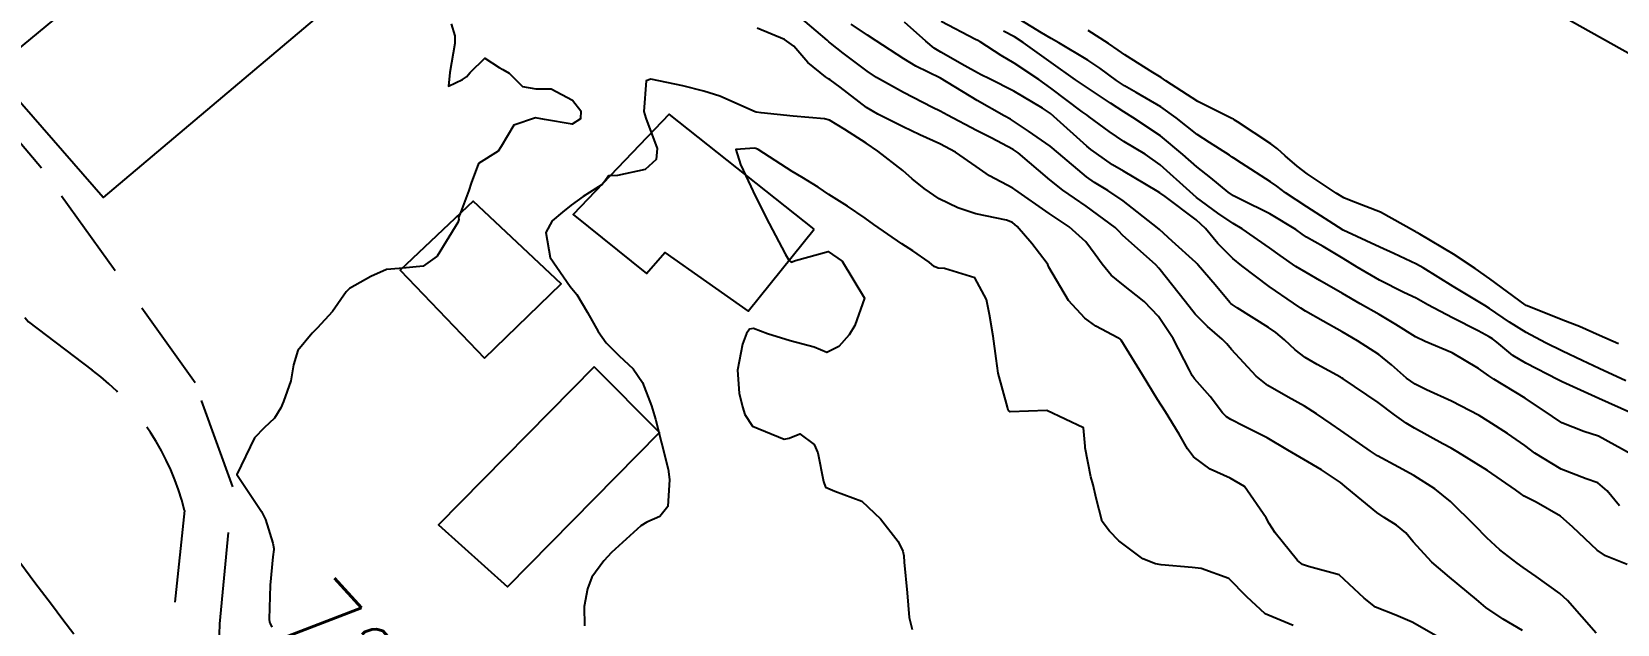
# Model space of a CAD drawing. Header units: metres. Extents: x 298520 to 308411, y 7433745 to 7450750.
# Drawn here: x 299090.3 to 299176.5, y 7449534.2 to 7449566.4 of the extents above; entities that cross this region are included whole.
import ezdxf
from ezdxf.enums import TextEntityAlignment as Align

# ---------------------------------------------------------------- set-up
doc = ezdxf.new("R2010")
doc.units = ezdxf.units.M
doc.header["$LTSCALE"] = 10
doc.linetypes.add('DASHED', pattern=[0.75, 0.5, -0.25])
for name, color, linetype in [('Cotas', 45, 'Continuous'), ('Curvas de Nivel 1m', 11, 'Continuous'), ('Curvas de Nivel 5m', 15, 'Continuous'), ('Edificações', 30, 'Continuous'), ('Linha Férrea', 251, 'TRACKS'), ('Vias Secundárias', 230, 'DASHED')]:
    doc.layers.add(name, color=color, linetype=linetype)
doc.styles.add('Style-STANDARD', font='STANDARD.shx')
doc.linetypes.add('TRACKS', pattern='A,0.15,[130,ltypeshp.shx,S=0.25,R=0,X=0,Y=0],0.15', length=0.3)

msp = doc.modelspace()

# ---------------------------------------------------------------- linework, layer by layer
at = {"layer": 'Curvas de Nivel 1m', "flags": 128}
for points, elevation in [([(299175.335, 7449533.728), (299173.785, 7449535.496), (299173.359, 7449535.879), (299172.082, 7449536.803), (299171.38, 7449537.299), (299171.054, 7449537.525), (299170.103, 7449538.252), (299169.396, 7449538.906), (299168.766, 7449539.556), (299167.416, 7449540.89), (299166.572, 7449541.579), (299165.434, 7449542.306), (299164.599, 7449542.757), (299163.45, 7449543.371), (299163.069, 7449543.624), (299161.464, 7449544.745), (299160.926, 7449545.107), (299160.131, 7449545.66), (299159.479, 7449546.077), (299158.597, 7449546.568), (299157.496, 7449547.201), (299156.856, 7449547.696), (299155.517, 7449549.15), (299155.267, 7449549.461), (299155.01, 7449549.718), (299154.201, 7449550.401), (299153.536, 7449551.079), (299153.004, 7449551.745), (299151.57, 7449553.578), (299151.394, 7449553.762), (299149.589, 7449555.373), (299149.395, 7449555.587), (299149.19, 7449555.786), (299147.61, 7449556.947), (299146.343, 7449557.823), (299145.628, 7449558.374), (299143.907, 7449559.847), (299143.645, 7449560.027), (299142.441, 7449560.658), (299141.655, 7449561.069), (299140.063, 7449561.896), (299139.666, 7449562.111), (299139.259, 7449562.316), (299137.681, 7449563.125), (299136.205, 7449563.945), (299135.696, 7449564.282), (299134.402, 7449565.267), (299133.711, 7449565.804), (299133.623, 7449565.882), (299133.528, 7449565.973), (299131.735, 7449567.491)], 726), ([(299177.021, 7449537.455), (299175.854, 7449537.939), (299175.39, 7449538.238), (299174.082, 7449539.493), (299173.409, 7449540.081), (299172.071, 7449540.859), (299171.42, 7449541.18), (299171.221, 7449541.323), (299170.965, 7449541.527), (299169.438, 7449542.571), (299167.826, 7449543.566), (299167.455, 7449543.779), (299167.001, 7449544.031), (299165.466, 7449544.875), (299165.015, 7449545.143), (299164.375, 7449545.606), (299163.483, 7449546.267), (299161.583, 7449547.558), (299161.502, 7449547.61), (299161.448, 7449547.641), (299160.18, 7449548.33), (299159.513, 7449548.722), (299158.975, 7449549.126), (299158.404, 7449549.677), (299157.926, 7449550.083), (299157.53, 7449550.35), (299155.823, 7449551.424), (299155.542, 7449551.602), (299155.48, 7449551.649), (299155.418, 7449551.712), (299154.621, 7449552.66), (299153.699, 7449553.738), (299153.645, 7449553.81), (299153.574, 7449553.885), (299152.294, 7449555.045), (299151.592, 7449555.678), (299151.497, 7449555.761), (299149.615, 7449557.238), (299148.795, 7449557.792), (299148.061, 7449558.237), (299147.63, 7449558.542), (299146.111, 7449559.825), (299145.647, 7449560.201), (299144.468, 7449561.029), (299143.66, 7449561.574), (299143.487, 7449561.679), (299143.152, 7449561.858), (299141.675, 7449562.684), (299139.693, 7449563.9), (299138.339, 7449564.56), (299137.703, 7449564.959), (299136.199, 7449565.945), (299135.717, 7449566.253), (299134.838, 7449566.847)], 727), ([(299176.609, 7449540.656), (299175.934, 7449541.472), (299175.429, 7449541.908), (299174.805, 7449542.114), (299173.44, 7449542.64), (299172.002, 7449543.515), (299171.457, 7449543.926), (299170.522, 7449544.593), (299169.47, 7449545.256), (299168.973, 7449545.555), (299167.485, 7449546.345), (299166.121, 7449546.957), (299165.498, 7449547.27), (299165.034, 7449547.597), (299164.213, 7449548.312), (299163.516, 7449548.879), (299162.371, 7449549.632), (299161.528, 7449550.109), (299160.497, 7449550.686), (299159.539, 7449551.238), (299159.283, 7449551.407), (299158.89, 7449551.67), (299157.556, 7449552.585), (299156.069, 7449553.705), (299155.577, 7449554.1), (299154.773, 7449554.91), (299154.1, 7449555.732), (299153.6, 7449556.203), (299151.911, 7449557.465), (299151.622, 7449557.669), (299151.473, 7449557.761), (299149.634, 7449558.844), (299149.049, 7449559.2), (299148.167, 7449559.802), (299147.863, 7449560.024), (299147.647, 7449560.201), (299145.851, 7449561.828), (299145.665, 7449561.98), (299145.229, 7449562.274), (299143.683, 7449563.201), (299142.349, 7449563.87), (299141.898, 7449564.08), (299141.696, 7449564.188), (299141.013, 7449564.574), (299139.707, 7449565.319), (299139.347, 7449565.543), (299138.897, 7449565.912), (299137.728, 7449566.949)], 728), ([(299177.248, 7449543.452), (299175.463, 7449544.445), (299174.68, 7449544.697), (299173.47, 7449545.165), (299172.976, 7449545.505), (299171.488, 7449546.507), (299169.784, 7449547.546), (299169.607, 7449547.651), (299169.505, 7449547.719), (299168.943, 7449548.122), (299167.517, 7449548.962), (299166.04, 7449549.585), (299165.525, 7449549.839), (299164.446, 7449550.52), (299163.537, 7449551.055), (299162.518, 7449551.63), (299161.551, 7449552.201), (299160.313, 7449552.901), (299159.568, 7449553.33), (299159.01, 7449553.668), (299158.154, 7449554.257), (299157.583, 7449554.684), (299156.1, 7449555.705), (299155.597, 7449556.007), (299154.762, 7449556.566), (299153.618, 7449557.42), (299153.24, 7449557.744), (299151.637, 7449559.193), (299150.822, 7449559.768), (299149.65, 7449560.456), (299148.862, 7449560.999), (299147.769, 7449561.808), (299147.664, 7449561.888), (299147.399, 7449562.08), (299145.686, 7449563.368), (299145.04, 7449563.837), (299143.702, 7449564.721), (299142.992, 7449565.147), (299141.842, 7449565.878), (299141.714, 7449565.954), (299141.584, 7449566.013), (299139.729, 7449566.993)], 729), ([(299176.957, 7449547.455), (299175.509, 7449548.118), (299174.587, 7449548.557), (299173.519, 7449549.06), (299172.587, 7449549.509), (299171.528, 7449550.07), (299170.636, 7449550.636), (299169.541, 7449551.387), (299169.281, 7449551.553), (299167.558, 7449552.585), (299165.944, 7449553.586), (299165.575, 7449553.786), (299164.335, 7449554.363), (299163.584, 7449554.722), (299161.593, 7449555.64), (299159.612, 7449556.912), (299158.45, 7449557.678), (299157.97, 7449558.028), (299157.629, 7449558.278), (299156.06, 7449559.284), (299155.641, 7449559.551), (299155.547, 7449559.617), (299155.404, 7449559.714), (299154.322, 7449560.402), (299153.654, 7449560.844), (299152.499, 7449561.752), (299151.672, 7449562.35), (299150.325, 7449563.131), (299149.689, 7449563.496), (299149.256, 7449563.787), (299148.355, 7449564.455), (299147.704, 7449564.887), (299146.13, 7449565.826), (299145.716, 7449566.064), (299145.179, 7449566.378), (299143.734, 7449567.259)], 731), ([(299176.56, 7449549.46), (299175.527, 7449549.916), (299174.44, 7449550.394), (299173.535, 7449550.746), (299171.588, 7449551.52), (299171.543, 7449551.544), (299171.477, 7449551.588), (299169.565, 7449552.998), (299168.768, 7449553.558), (299167.581, 7449554.338), (299165.751, 7449555.429), (299165.592, 7449555.518), (299165.545, 7449555.543), (299165.46, 7449555.592), (299163.608, 7449556.611), (299162.014, 7449557.239), (299161.619, 7449557.4), (299161.2, 7449557.644), (299159.633, 7449558.699), (299159.082, 7449559.113), (299158.427, 7449559.678), (299158.019, 7449560.057), (299157.649, 7449560.341), (299155.836, 7449561.534), (299155.662, 7449561.646), (299155.624, 7449561.672), (299155.53, 7449561.712), (299153.676, 7449562.629), (299151.947, 7449563.757), (299151.695, 7449563.937), (299151.241, 7449564.221), (299149.707, 7449565.181), (299149.346, 7449565.422), (299148.82, 7449565.793), (299147.723, 7449566.494)], 732), ([(299166.636, 7449533.577), (299165.34, 7449534.322), (299164.447, 7449534.707), (299163.348, 7449535.15), (299162.724, 7449535.626), (299161.372, 7449536.901), (299159.699, 7449537.344), (299159.38, 7449537.466), (299159.109, 7449537.673), (299157.893, 7449539.19), (299157.57, 7449539.688), (299157.407, 7449539.99), (299156.211, 7449541.702), (299155.437, 7449542.149), (299154.358, 7449542.643), (299153.449, 7449543.324), (299153.119, 7449543.743), (299152.667, 7449544.542), (299151.917, 7449545.756), (299151.483, 7449546.426), (299150.669, 7449547.768), (299149.522, 7449549.657), (299149.463, 7449549.721), (299149.341, 7449549.783), (299148.142, 7449550.414), (299147.539, 7449550.859), (299146.649, 7449551.819), (299145.571, 7449553.621), (299145.523, 7449553.782), (299145.496, 7449553.831), (299144.663, 7449554.923), (299143.867, 7449555.847), (299143.596, 7449556.058), (299143.274, 7449556.178), (299141.603, 7449556.53), (299140.64, 7449556.857), (299139.615, 7449557.35), (299138.797, 7449557.912), (299138.147, 7449558.441), (299137.632, 7449558.886), (299136.287, 7449559.944), (299135.647, 7449560.364), (299134.493, 7449561.123), (299133.66, 7449561.63), (299133.389, 7449561.703), (299131.67, 7449561.836), (299129.944, 7449562.017), (299129.673, 7449562.061), (299129.615, 7449562.08), (299127.682, 7449562.923), (299126.826, 7449563.195), (299125.687, 7449563.483), (299123.933, 7449563.845), (299123.69, 7449563.765), (299123.552, 7449562.092), (299123.668, 7449561.736), (299124.29, 7449560.084), (299124.237, 7449559.484), (299123.631, 7449558.944), (299122.13, 7449558.615), (299121.628, 7449558.594), (299121.445, 7449558.302), (299121.295, 7449558.123), (299120.267, 7449557.479), (299119.606, 7449557.003), (299119.128, 7449556.616), (299118.577, 7449556.15), (299118.222, 7449555.518), (299118.47, 7449554.151), (299119.557, 7449552.583), (299119.912, 7449552.136), (299120.498, 7449551.17), (299121.081, 7449550.124), (299121.517, 7449549.515), (299122.21, 7449548.81), (299122.976, 7449548.098), (299123.492, 7449547.359), (299123.97, 7449546.085), (299124.192, 7449545.356), (299124.527, 7449544.079), (299124.873, 7449542.641), (299124.957, 7449542.075), (299124.867, 7449540.619), (299124.429, 7449540.08), (299123.724, 7449539.763), (299123.398, 7449539.565), (299121.807, 7449538.114), (299121.378, 7449537.66), (299120.726, 7449536.769), (299120.492, 7449536.129), (299120.305, 7449535.174), (299120.324, 7449534.13)], 724), ([(299158.864, 7449534.149), (299157.344, 7449534.787), (299156.34, 7449535.7), (299155.368, 7449536.704), (299153.87, 7449537.238), (299153.376, 7449537.304), (299151.69, 7449537.445), (299151.379, 7449537.491), (299150.693, 7449537.767), (299149.393, 7449538.746), (299148.874, 7449539.265), (299148.477, 7449539.794), (299148.153, 7449541.068), (299147.983, 7449541.802), (299147.869, 7449542.235), (299147.56, 7449543.808), (299147.549, 7449543.904), (299147.464, 7449544.901), (299145.473, 7449545.83), (299143.472, 7449545.759), (299143.375, 7449545.861), (299143.326, 7449546.011), (299142.832, 7449547.867), (299142.723, 7449548.655), (299142.55, 7449549.87), (299142.349, 7449551.063), (299142.198, 7449551.874), (299141.565, 7449553.049), (299139.907, 7449553.559), (299139.57, 7449553.582), (299139.34, 7449553.673), (299139.068, 7449553.908), (299138.178, 7449554.52), (299137.583, 7449554.9), (299136.072, 7449555.945), (299135.598, 7449556.287), (299134.629, 7449556.938), (299133.617, 7449557.579), (299133.028, 7449557.979), (299132.151, 7449558.515), (299131.631, 7449558.826), (299129.778, 7449560.019), (299129.644, 7449560.079), (299129.569, 7449560.096), (299128.566, 7449560.036), (299128.807, 7449559.205), (299129.379, 7449558.024), (299129.615, 7449557.511), (299130.368, 7449556.012), (299131.235, 7449554.345), (299131.434, 7449554.001), (299131.572, 7449553.905), (299131.805, 7449553.997), (299133.578, 7449554.482), (299134.349, 7449553.962), (299135.553, 7449551.95), (299135.034, 7449550.451), (299134.725, 7449549.958), (299134.166, 7449549.314), (299133.513, 7449548.993), (299132.822, 7449549.287), (299131.519, 7449549.62), (299130.274, 7449550.012), (299129.527, 7449550.296), (299129.301, 7449550.249), (299129.134, 7449550.026), (299128.926, 7449549.438), (299128.645, 7449548.033), (299128.746, 7449546.769), (299128.926, 7449546.028), (299129.057, 7449545.615), (299129.463, 7449544.991), (299131.18, 7449544.278), (299131.456, 7449544.329), (299132.039, 7449544.571), (299132.811, 7449543.98), (299133.012, 7449543.54), (299133.33, 7449541.972), (299133.428, 7449541.658), (299133.948, 7449541.441), (299135.417, 7449540.902), (299136.418, 7449539.94), (299137.391, 7449538.704), (299137.641, 7449538.182), (299137.69, 7449537.925), (299137.722, 7449537.581), (299137.869, 7449535.922), (299137.991, 7449534.572), (299138.144, 7449533.918)], 723), ([(299089.377, 7449537.925), (299090.446, 7449536.489), (299091.345, 7449535.3), (299091.959, 7449534.471), (299092.554, 7449533.69)], 726)]:
    msp.add_lwpolyline(points, dxfattribs=dict(at, elevation=elevation))
at = {"layer": 'Curvas de Nivel 5m', "flags": 128}
for points, elevation in [([(299113.087, 7449566.852), (299113.286, 7449566.216), (299113.283, 7449565.79), (299113.014, 7449564.22), (299112.932, 7449563.468), (299113.689, 7449563.836), (299113.919, 7449563.979), (299114.108, 7449564.206), (299114.912, 7449564.987), (299115.696, 7449564.491), (299115.887, 7449564.38), (299116.236, 7449564.182), (299116.966, 7449563.451), (299117.685, 7449563.327), (299118.519, 7449563.317), (299119.679, 7449562.715), (299120.132, 7449562.135), (299120.111, 7449561.691), (299119.662, 7449561.405), (299118.157, 7449561.664), (299117.667, 7449561.742), (299116.495, 7449561.343), (299115.8, 7449560.188), (299115.64, 7449559.945), (299114.571, 7449559.263), (299114.174, 7449558.204), (299114.034, 7449557.789), (299113.599, 7449556.645), (299113.482, 7449556.324), (299113.49, 7449556.212), (299113.44, 7449556.061), (299112.313, 7449554.229), (299111.567, 7449553.677), (299110.259, 7449553.56), (299109.565, 7449553.493), (299108.705, 7449553.125), (299107.555, 7449552.473), (299107.375, 7449552.283), (299106.62, 7449551.211), (299105.801, 7449550.306), (299105.52, 7449550.045), (299104.74, 7449549.089), (299104.508, 7449548.32), (299104.362, 7449547.454), (299103.972, 7449546.325), (299103.82, 7449545.984), (299103.469, 7449545.42), (299102.906, 7449544.893), (299102.394, 7449544.346), (299101.433, 7449542.36), (299102.773, 7449540.339), (299102.977, 7449539.915), (299103.386, 7449538.623), (299103.432, 7449538.33), (299103.429, 7449538.283), (299103.378, 7449537.88), (299103.23, 7449536.332), (299103.178, 7449534.49), (299103.206, 7449534.332), (299103.245, 7449534.244), (299103.33, 7449534.057)], 725), ([(299171.336, 7449533.878), (299170.294, 7449534.488), (299169.349, 7449535.121), (299168.837, 7449535.555), (299167.371, 7449536.774), (299166.407, 7449537.58), (299165.394, 7449538.7), (299164.988, 7449539.185), (299164.484, 7449539.604), (299163.809, 7449540.016), (299163.413, 7449540.29), (299161.783, 7449541.636), (299161.436, 7449541.914), (299160.4, 7449542.613), (299159.448, 7449543.172), (299158.577, 7449543.679), (299157.459, 7449544.341), (299156.177, 7449544.991), (299155.469, 7449545.339), (299155.245, 7449545.488), (299155.031, 7449545.717), (299154.348, 7449546.59), (299153.5, 7449547.548), (299153.368, 7449547.741), (299153.225, 7449548.024), (299152.334, 7449549.752), (299151.535, 7449550.941), (299150.758, 7449551.768), (299149.557, 7449552.723), (299148.978, 7449553.2), (299148.479, 7449553.796), (299148.102, 7449554.326), (299147.585, 7449555.012), (299146.693, 7449555.819), (299145.604, 7449556.543), (299143.737, 7449557.849), (299143.624, 7449557.92), (299142.358, 7449558.597), (299141.635, 7449559.105), (299140.498, 7449559.891), (299139.647, 7449560.332), (299138.565, 7449560.829), (299137.656, 7449561.259), (299136.278, 7449561.944), (299135.668, 7449562.317), (299134.23, 7449563.419), (299133.691, 7449563.81), (299133.592, 7449563.872), (299133.429, 7449563.974), (299132.476, 7449564.764), (299131.709, 7449565.638), (299131.211, 7449566.005), (299129.722, 7449566.628)], 725), ([(299177.222, 7449545.707), (299175.488, 7449546.488), (299173.698, 7449547.299), (299173.501, 7449547.392), (299173.285, 7449547.502), (299171.512, 7449548.416), (299170.815, 7449548.83), (299169.944, 7449549.544), (299169.708, 7449549.73), (299169.526, 7449549.844), (299168.919, 7449550.166), (299167.536, 7449550.869), (299166.195, 7449551.583), (299165.548, 7449551.937), (299164.893, 7449552.259), (299163.563, 7449552.93), (299162.347, 7449553.632), (299161.577, 7449554.095), (299160.489, 7449554.746), (299159.589, 7449555.262), (299159.352, 7449555.425), (299159.013, 7449555.669), (299157.606, 7449556.533), (299156.019, 7449557.304), (299155.62, 7449557.506), (299155.324, 7449557.714), (299154.394, 7449558.492), (299153.636, 7449559.082), (299152.865, 7449559.748), (299151.653, 7449560.778), (299150.147, 7449561.775), (299149.667, 7449562.068), (299148.928, 7449562.538), (299147.686, 7449563.373), (299147.037, 7449563.817), (299145.702, 7449564.757), (299144.186, 7449565.845), (299143.717, 7449566.148), (299143.117, 7449566.464)], 730)]:
    msp.add_lwpolyline(points, dxfattribs=dict(at, elevation=elevation))
at = {"layer": 'Edificações'}
for points in [[(299108.3, 7449569.365), (299094.156, 7449557.409), (299088.125, 7449564.315), (299102.419, 7449576.133)], [(299132.826, 7449555.692), (299124.941, 7449561.946), (299119.721, 7449556.496), (299123.707, 7449553.281), (299124.691, 7449554.419), (299129.228, 7449551.235)], [(299114.899, 7449548.68), (299119.068, 7449552.719), (299114.279, 7449557.21), (299110.308, 7449553.468)], [(299120.859, 7449548.206), (299112.398, 7449539.627), (299116.148, 7449536.24), (299124.406, 7449544.647)]]:
    msp.add_lwpolyline(points, close=True, dxfattribs=at)
at = {"layer": 'Linha Férrea', "flags": 128}
msp.add_lwpolyline([(298729.261, 7450749.95), (298734.809, 7450730.65), (298742.343, 7450703.451), (298750.119, 7450676.237), (298757.889, 7450649.199), (298765.189, 7450623.712), (298769.985, 7450606.424), (298776.494, 7450583.287), (298783.055, 7450560.248), (298788.164, 7450542.214), (298793.821, 7450521.584), (298798.125, 7450506.606), (298804.386, 7450484.418), (298809.295, 7450466.837), (298814.551, 7450448.858), (298819.559, 7450431.225), (298826.267, 7450408.649), (298831.926, 7450389.314), (298837.135, 7450370.779), (298842.092, 7450352.398), (298847.802, 7450331.823), (298852.149, 7450316.412), (298858.34, 7450294.769), (298862.969, 7450278.965), (298867.952, 7450260.088), (298870.924, 7450249.95), (298873.722, 7450238.982), (298878.355, 7450222.697), (298882.025, 7450210.358), (298885.603, 7450197.651), (298890.189, 7450181.049), (298894.637, 7450166.006), (298898.995, 7450149.812), (298904.361, 7450131.79), (298908.122, 7450117.709), (298911.93, 7450103.946), (298916.104, 7450089.039), (298920.554, 7450073.399), (298923.212, 7450064.319), (298926.468, 7450052.577), (298930.321, 7450038.956), (298934.723, 7450023.223), (298938.252, 7450011.622), (298941.509, 7449999.193), (298944.399, 7449989.651), (298947.701, 7449977.682), (298952.335, 7449961.49), (298956.967, 7449946.581), (298961.92, 7449929.017), (298965.909, 7449915.258), (298970.082, 7449900.905), (298973.936, 7449887.787), (298977.788, 7449874.853), (298981.549, 7449862.469), (298986.366, 7449847.197), (298989.852, 7449836.37), (298994.575, 7449822.337), (298999.437, 7449807.292), (299004.068, 7449794.269), (299008.7, 7449781.657), (299013.057, 7449770.328), (299018.285, 7449757.718), (299022.322, 7449748.037), (299026.817, 7449737.63), (299031.861, 7449726.852), (299036.814, 7449716.896), (299043.096, 7449705.205), (299047.821, 7449696.534), (299054.335, 7449685.572), (299060.664, 7449675.852), (299069.469, 7449663.104), (299077.541, 7449652.872), (299085.429, 7449643.336), (299089.832, 7449637.784), (299098.728, 7449628.561), (299107.993, 7449618.793), (299117.442, 7449610.031), (299127.077, 7449601.223), (299138.453, 7449591.782), (299150.409, 7449582.651), (299162.779, 7449573.982), (299174.004, 7449567.002), (299185.962, 7449560.295), (299199.698, 7449553.222), (299213.253, 7449547.024), (299227.033, 7449541.5), (299241.999, 7449536.525), (299258.424, 7449531.831), (299277.224, 7449527.814), (299295.935, 7449525.032), (299311.589, 7449523.57), (299326.876, 7449522.883), (299340.975, 7449522.747), (299353.572, 7449523.111), (299369.274, 7449524.069), (299382.826, 7449525.211), (299396.609, 7449526.717), (299414.178, 7449529.501), (299430.969, 7449532.603), (299440.142, 7449534.839), (299451.094, 7449537.487), (299469.666, 7449542.917), (299486.963, 7449547.755), (299510.376, 7449554.83), (299531.414, 7449561.037), (299544.903, 7449564.894), (299559.186, 7449569.068), (299590.197, 7449576.665), (299616.417, 7449582.259), (299645.03, 7449585.805), (299675.251, 7449587.635), (299705.522, 7449586.259), (299732.882, 7449582.825), (299762.581, 7449576.088), (299791.888, 7449566.944), (299816.217, 7449556.896), (299840.774, 7449544.781), (299859.676, 7449534.387), (299878.529, 7449521.308), (299897.376, 7449507.135), (299919.538, 7449486.991), (299927.658, 7449478.626), (299947.133, 7449456.962), (299961.499, 7449437.961), (299971.137, 7449424.784), (299981.869, 7449408.322), (299997.595, 7449383.682), (300016.228, 7449354.96), (300035.864, 7449324.687), (300055.136, 7449295.587), (300073.232, 7449268.397), (300085.868, 7449249.95), (300089.501, 7449244.778), (300101.211, 7449227.647), (300111.197, 7449214.14), (300124.752, 7449194.736), (300135.909, 7449179.759), (300148.296, 7449162.129), (300160.805, 7449144.566), (300173.129, 7449128.481), (300185.523, 7449112.088), (300198.402, 7449095.758), (300207.462, 7449083.98), (300220.094, 7449068.515), (300233.468, 7449051.744), (300246.778, 7449035.349), (300263.478, 7449015.076), (300277.526, 7448998.444), (300292.814, 7448981.501), (300306.688, 7448964.856), (300324.623, 7448944.393), (300340.398, 7448926.517), (300357.9, 7448907.843), (300372.755, 7448891.817), (300392.041, 7448871.054), (300410.717, 7448852.066), (300427.475, 7448834.137), (300439.245, 7448822.858), (300454.898, 7448806.525), (300473.448, 7448788.164), (300493.111, 7448768.808), (300511.705, 7448749.95), (300518.198, 7448743.612), (300525.672, 7448735.984), (300530.889, 7448730.361), (300538.141, 7448723.284), (300543.771, 7448717.624), (300548.924, 7448711.903), (300554.778, 7448706.093), (300562.444, 7448698.573), (300570.483, 7448690.198), (300580.06, 7448680.508), (300590.013, 7448670.628), (300599.102, 7448661.391), (300608.565, 7448651.702), (300616.68, 7448643.32), (300625.581, 7448633.859), (300633.62, 7448625.859), (300641.21, 7448617.858), (300649.582, 7448609.897), (300659.386, 7448599.72), (300667.387, 7448591.231), (300676.098, 7448582.784), (300683.871, 7448574.669), (300691.725, 7448567.153), (300703.33, 7448554.876), (300711.744, 7448546.351), (300718.093, 7448539.767), (300726.506, 7448530.983), (300733.153, 7448523.695), (300741.152, 7448514.418), (300747.426, 7448507.242), (300750.054, 7448504.018), (300758.169, 7448493.99), (300764.854, 7448485.238), (300772.251, 7448475.55), (300781.114, 7448462.855), (300788.178, 7448452.147), (300795.99, 7448439.115), (300802.712, 7448427.661), (300809.137, 7448414.665), (300814.959, 7448402.42), (300819.763, 7448391.601), (300824.722, 7448378.533), (300829.079, 7448366.59), (300833.249, 7448353.858), (300836.592, 7448342.438), (300839.822, 7448330.572), (300842.678, 7448317.912), (300845.758, 7448304.202), (300848.387, 7448291.169), (300849.927, 7448279.903), (300851.843, 7448266.756), (300852.632, 7448254.174), (300852.974, 7448249.95), (300853.718, 7448237.64), (300853.896, 7448226.066), (300854.164, 7448215.145), (300853.836, 7448203.832), (300853.598, 7448192.905), (300852.795, 7448182.25), (300851.991, 7448170.79), (300850.801, 7448159.302), (300849.223, 7448146.768), (300848.151, 7448135.486), (300846.96, 7448124.114), (300845.442, 7448113.546), (300844.222, 7448102.204), (300842.288, 7448090.385), (300840.978, 7448078.33), (300839.608, 7448068.386), (300838.209, 7448056.39), (300836.541, 7448045.166), (300835.023, 7448032.665), (300833.535, 7448020.341), (300832.284, 7448009.205), (300831.094, 7447998.637), (300829.874, 7447985.926), (300828.432, 7447973.713), (300826.546, 7447955.639), (300825.162, 7447943.391), (300824.986, 7447942.247), (300823.836, 7447930.96), (300822.657, 7447919.829), (300821.593, 7447909.075), (300820.243, 7447895.408), (300819.533, 7447885.934), (300818.679, 7447872.07), (300818.298, 7447858.799), (300817.927, 7447851.916), (300817.786, 7447841.862), (300817.933, 7447833.489), (300818.516, 7447815.843), (300820.361, 7447795.876), (300822.449, 7447776.733), (300825.922, 7447758.996), (300827.722, 7447750.217), (300828.687, 7447743.229), (300830.467, 7447731.539), (300833.751, 7447711.152), (300838.977, 7447681.969), (300842.161, 7447664.851), (300846.249, 7447643.566), (300856.898, 7447587.933), (300861.3, 7447564.706), (300863.731, 7447552.015), (300867.081, 7447534.8), (300870.251, 7447518.153), (300879.139, 7447471.406), (300882.717, 7447452.426), (300886.196, 7447433.436), (300890.621, 7447408.952), (300893.065, 7447393.996), (300894.895, 7447382.534), (300896.018, 7447374.923), (300897.056, 7447367.88), (300898.671, 7447355.202), (300899.884, 7447344.173), (300901.155, 7447328.57), (300902.425, 7447306.17), (300902.632, 7447290.927), (300902.643, 7447274.906), (300901.209, 7447249.806), (300899.894, 7447235.454), (300897.424, 7447214.973), (300896.24, 7447207.108, -0.017609), (300893.245, 7447191.067), (300890.79, 7447180.008), (300886.347, 7447162.337), (300883.122, 7447151.267), (300877.521, 7447133.871), (300873.858, 7447123.752), (300865.532, 7447103.056), (300859.822, 7447090.388), (300850.503, 7447071.406), (300846.315, 7447063.106), (300836.805, 7447045.834), (300827.664, 7447031.197), (300815.395, 7447013.014), (300803.069, 7446996.228), (300792.968, 7446983.245), (300781.446, 7446969.292), (300759.63, 7446945.435), (300748.36, 7446933.669), (300737.301, 7446922.447), (300720.178, 7446905.644), (300707.821, 7446893.561), (300697.057, 7446883.028), (300686.376, 7446872.224), (300676.506, 7446862.329), (300660.145, 7446845.845), (300651.989, 7446837.638), (300637.917, 7446823.835), (300624.102, 7446810.419), (300614.955, 7446801.573), (300610.107, 7446796.538), (300599.124, 7446785.64, 0.017844), (300588.776, 7446774.611), (300582.973, 7446768.596), (300572.807, 7446757.15), (300570.635, 7446754.423, -0.018804), (300566.868, 7446749.902, -0.021463), (300565.197, 7446747.771, 0.014089), (300560.744, 7446742.236), (300556.818, 7446737.065), (300549.018, 7446726.402), (300544.903, 7446720.152), (300542.989, 7446717.435), (300540.702, 7446714.014), (300534.516, 7446704.131), (300528.813, 7446694.775), (300525.37, 7446688.688), (300519.775, 7446678.443, 0.017217), (300513.559, 7446666.068), (300510.115, 7446659.471), (300505.35, 7446648.44), (300501.39, 7446638.953, 0.017957), (300498.447, 7446631.125), (300492.383, 7446614.647), (300488.086, 7446600.958), (300484.889, 7446590.082), (300482.448, 7446580.533), (300479.028, 7446566.174), (300474.999, 7446546.195), (300472.245, 7446530.076), (300469.723, 7446510.133), (300467.649, 7446494.09), (300465.343, 7446472.628), (300462.509, 7446448.283), (300460.589, 7446427.75), (300458.173, 7446403.459), (300455.716, 7446377.743), (300453.679, 7446357.578), (300451.179, 7446331.957), (300448.408, 7446302.907), (300446.096, 7446278.461), (300443.948, 7446255.986), (300443.327, 7446249.95), (300441.921, 7446236.026), (300439.714, 7446214.959), (300437.145, 7446189.663), (300434.772, 7446164.489), (300432.986, 7446145.942), (300427.675, 7446092.019), (300425.457, 7446069.071), (300422.052, 7446034.05), (300420.454, 7446017.74), (300416.946, 7445981.751), (300414.159, 7445952.95), (300410.686, 7445916.311), (300408.437, 7445891.812), (300405.718, 7445868.171), (300403.766, 7445842.739), (300401.654, 7445818.651), (300400.337, 7445806.143), (300399.876, 7445801.282), (300399.266, 7445794.558)], format="xyb", dxfattribs=at)
at = {"layer": 'Vias Secundárias', "elevation": 710.86}
for points in [[(299101.168, 7449501.858), (299099.902, 7449507.408), (299099.976, 7449517.5), (299100.493, 7449534.23), (299101.203, 7449541.677), (299099.169, 7449547.335), (299090.807, 7449559.006), (299080.629, 7449571.034), (299071.87, 7449581.902), (299063.949, 7449591.824), (299041.462, 7449617.277), (299035.082, 7449627.252), (299029.764, 7449640.336), (299024.503, 7449650.388), (299020.119, 7449657.467, -0.369874), (299020.47, 7449659.725), (299021.784, 7449661.704), (299025.264, 7449663.845), (299034.374, 7449666.825), (299040.459, 7449668.621, -0.20491), (299054.669, 7449661.962, 0.657511)], [(299031.953, 7449628.231), (299034.49, 7449623.058), (299038.569, 7449616.861), (299043.322, 7449611.213), (299049.962, 7449603.9), (299056.829, 7449594.397), (299063.943, 7449586.136), (299069.167, 7449580.389), (299075.187, 7449572.382), (299078.67, 7449567.326), (299084.933, 7449556.503), (299090.102, 7449550.665), (299093.567, 7449548.032, -0.171748), (299098.581, 7449540.392), (299097.826, 7449533.349), (299097.11, 7449522.883), (299096.474, 7449514.323), (299095.282, 7449512.258), (299091.798, 7449510.846)]]:
    msp.add_lwpolyline(points, format="xyb", dxfattribs=at)

# ---------------------------------------------------------------- texts
at = {"layer": 'Cotas', "style": 'Style-STANDARD'}
msp.add_text('725', height=4, rotation=312.47125, dxfattribs=at).set_placement((299108.1, 7449532.265, 725), align=Align.MIDDLE_CENTER)

doc.saveas('drawing.dxf')
